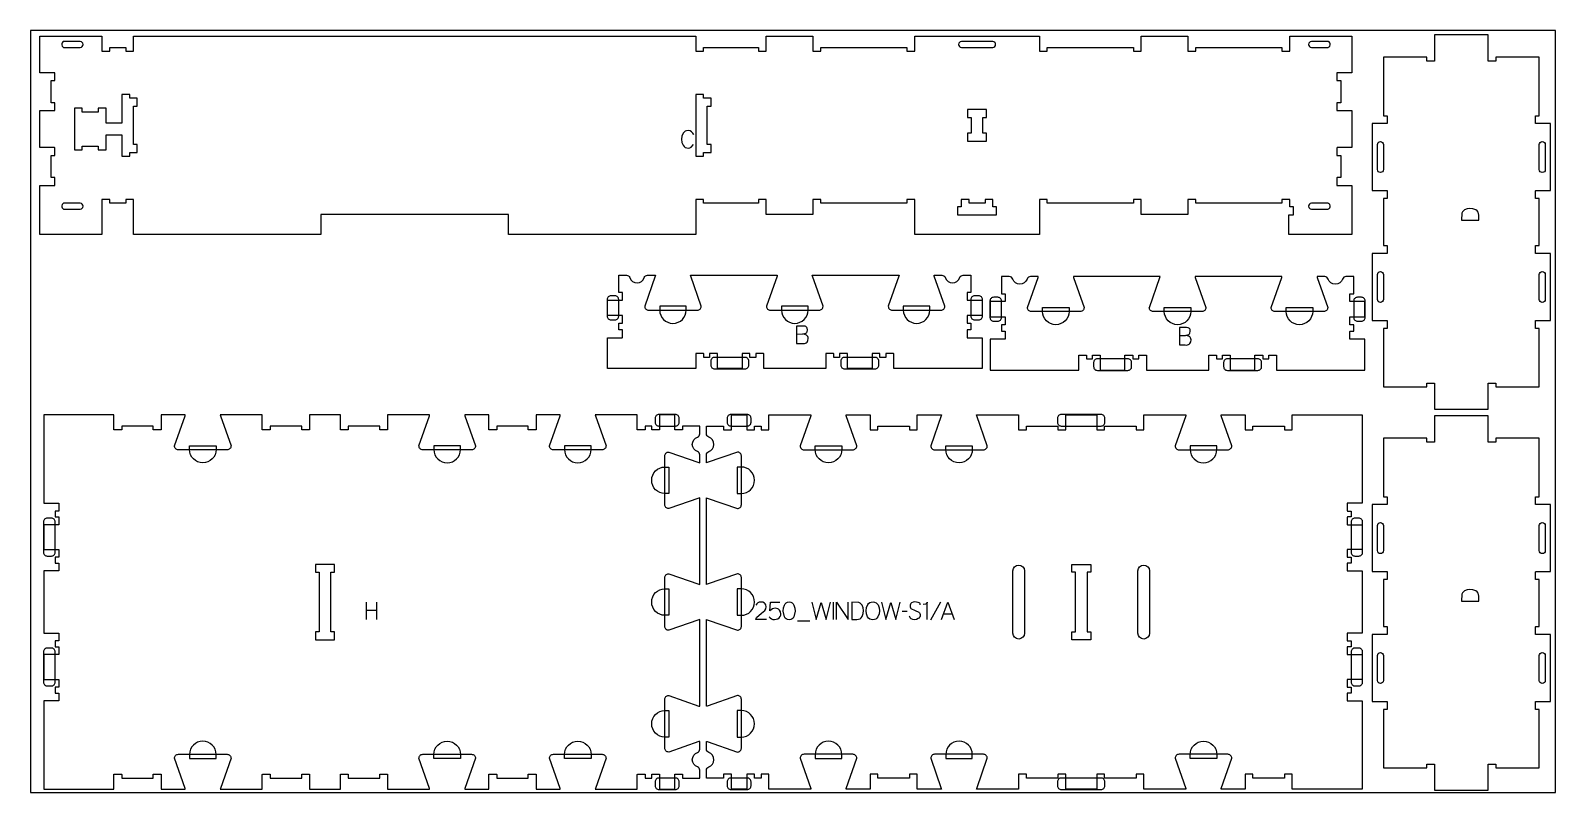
# Model space of a CAD drawing. Header units: millimetres. Extents: x -1220 to 1220, y -1270 to 3467.
# Drawn here: x -1220 to 1220, y 50 to 1270 of the extents above; entities that cross this region are included whole.
import ezdxf

# ---------------------------------------------------------------- set-up
doc = ezdxf.new("R2010")
doc.units = ezdxf.units.MM
for name, color, linetype, true_color in [('0_SHEET_SPRUCEPLY_2440X122', 1, 'Continuous', 0xff0000), ('1_ANYTOOL_1MMDEEP_LABELS_S', 2, 'Continuous', 0xffff00), ('3_ANYTOOL_CUTTHROUGH_INSID', 4, 'Continuous', 0x00ffff), ('4_ANYTOOL_CUTTHROUGH_OUTSI', 5, 'Continuous', 0x0000ff), ('5_ANYTOOL_HALF_MILL_9MM_IN', 3, 'Continuous', 0x00ff00)]:
    doc.layers.add(name, color=color, linetype=linetype, true_color=true_color)

msp = doc.modelspace()

# ---------------------------------------------------------------- linework, layer by layer
at = {"layer": '0_SHEET_SPRUCEPLY_2440X122'}
msp.add_lwpolyline([(-1220, 1270), (-1220, 50), (1220, 50), (1220, 1270)], close=True, dxfattribs=at)
at = {"layer": '1_ANYTOOL_1MMDEEP_LABELS_S'}
for p, q in [((-683.2, 355), (-683.2, 327)), ((-666.1, 327), (-666.1, 355)), ((64, 355), (64, 327)), ((235.8, 354.5), (219.8, 325.8)), ((-666.1, 341.2), (-683.2, 341.2)), ((7.4, 324.6), (26.7, 324.6)), ((182.8, 339.9), (174.6, 339.8)), ((240.7, 335.9), (254.6, 335.9))]:
    msp.add_line(p, q, dxfattribs=at)
msp.add_lwpolyline([(-158.7, 1102.8, 0.131103), (-162.2, 1107.8), (-164.8, 1109.3), (-167.9, 1109.8), (-170.3, 1109.5), (-172.4, 1108.7), (-174.2, 1107.3), (-175.7, 1105.4), (-177.7, 1100.8), (-178.3, 1095.8), (-177.7, 1090.8), (-175.7, 1086.2), (-174.2, 1084.3), (-172.3, 1082.9), (-170.1, 1082.1), (-167.6, 1081.8), (-164.9, 1082.2), (-162.7, 1083.3), (-159.4, 1087.3)], format="xyb", dxfattribs=at)
for points in [[(1069.4, 966.1), (1097.4, 966.1), (1097.3, 974.1), (1097, 976.9), (1096.1, 979.3), (1094.6, 981.3), (1092.6, 982.7), (1087.9, 984.5), (1082.7, 985.1), (1078.4, 984.6), (1074.5, 982.8), (1071, 979.5), (1070, 977.6)], [(1069.4, 356.1), (1097.4, 356.1), (1097.3, 364.1), (1097, 366.9), (1096.1, 369.3), (1094.6, 371.3), (1092.6, 372.7), (1087.9, 374.5), (1082.7, 375.1), (1078.4, 374.6), (1074.5, 372.8), (1071, 369.5), (1070, 367.6)], [(-6.1, 355.2), (-3.5, 354.8), (-1.5, 353.8), (0.2, 352.2), (1.5, 350.2), (2.9, 345.4), (3.4, 340.6), (1.4, 331.4), (0.2, 329.3), (-1.5, 327.9), (-3.6, 327), (-6.1, 326.7), (-8.6, 327), (-10.7, 327.9), (-12.3, 329.3), (-13.5, 331.4), (-15.5, 340.6), (-15.1, 345.5), (-13.6, 350.2), (-12.3, 352.2), (-10.7, 353.8), (-8.6, 354.8)], [(94, 355), (94, 327), (101.9, 327), (104.8, 327.4), (107.2, 328.2), (109.1, 329.7), (110.6, 331.7), (112.4, 336.5), (113, 341.6), (112.4, 345.9), (110.7, 349.8), (107.4, 353.4), (105.4, 354.3)], [(128, 355.3), (130.6, 354.9), (132.8, 353.9), (136, 350.4), (137.8, 345.7), (138.4, 340.8), (137.8, 336), (135.8, 331.3), (134.3, 329.2), (132.5, 327.7), (130.3, 326.8), (127.7, 326.5), (125, 326.8), (122.7, 327.7), (120.8, 329.2), (119.3, 331.4), (117.4, 336.2), (116.8, 341.1), (117.4, 346.1), (119.5, 350.8), (121, 352.7), (123, 354.1), (125.3, 355)]]:
    msp.add_lwpolyline(points, close=True, dxfattribs=at)
for points in [[(5.6, 784), (15.5, 784.1), (20.8, 785.6), (21.8, 786.4), (22.5, 787.5), (23.1, 790.7), (22.7, 793.4), (22.3, 794.4), (21.6, 795.2), (20.7, 795.9), (19.6, 796.4), (16.9, 796.8), (5.6, 796.8)], [(5.6, 796.8), (5.6, 768.8), (14.7, 768.8), (17, 768.7), (18.6, 768.8), (20.1, 769.2), (21.3, 770), (22.4, 771.1), (23.8, 773.8), (24.3, 776.7), (24.2, 778.5), (23.7, 780), (22.8, 781.2), (21.6, 782.2), (18.7, 783.5), (15.5, 784.1)], [(618.2, 781.7), (628, 781.9), (633.4, 783.3), (634.4, 784.1), (635.1, 785.2), (635.7, 788.5), (635.3, 791.1), (634.8, 792.1), (634.2, 793), (633.3, 793.6), (632.2, 794.1), (629.5, 794.5), (618.2, 794.5)], [(618.2, 794.5), (618.2, 766.5), (627.2, 766.5), (629.6, 766.4), (631.2, 766.5), (632.7, 767), (633.9, 767.7), (635, 768.8), (636.4, 771.5), (636.9, 774.5), (636.7, 776.2), (636.2, 777.7), (635.4, 778.9), (634.2, 779.9), (631.3, 781.2), (628, 781.9)], [(-42.6, 327), (-59.7, 327), (-58.2, 330.2), (-50.3, 337.2), (-45.2, 341.6), (-43.6, 344.1), (-43, 347.3), (-43.6, 350.6), (-44.4, 351.9), (-45.4, 353), (-48.1, 354.5), (-51.3, 355), (-53.9, 354.7), (-56.1, 353.8), (-57.9, 352.3), (-59.3, 350.2)], [(-38, 331.4), (-36.3, 329.4), (-34.4, 328.1), (-32.1, 327.2), (-29.6, 327), (-24.2, 327.9), (-22.1, 329.4), (-20.4, 331.9), (-19.7, 333.7), (-19.5, 335.5), (-20.1, 339.2), (-21.7, 342.2), (-23, 343.4), (-24.5, 344.3), (-28.2, 345), (-30.7, 344.7), (-32.9, 343.9), (-36.9, 340.9), (-36.2, 355), (-21.1, 355)], [(29.9, 355), (37.1, 327), (45, 354.1), (52.9, 327), (59.9, 355)], [(69.6, 327), (69.6, 355), (88.3, 327), (88.3, 355)], [(141.4, 355), (148.6, 327), (156.5, 354.1), (164.4, 327), (171.4, 355)], [(203.5, 350.7), (203.3, 352), (202.8, 353), (201.8, 353.8), (200.5, 354.4), (194.8, 355.3), (192, 354.8), (189.5, 353.6), (188.5, 352.6), (187.8, 351.5), (187.4, 350.2), (187.2, 348.7), (187.4, 347.2), (187.9, 345.9), (188.7, 344.8), (195.6, 341.4), (201.3, 338.6), (202.3, 337.7), (203.1, 336.6), (203.5, 335.2), (203.2, 331.9), (202.6, 330.5), (201.7, 329.3), (200.5, 328.4), (197.7, 327.1), (194.7, 326.6), (191.8, 327), (189.1, 328.1), (188, 328.9), (187.2, 329.9), (186.7, 331.1), (186.5, 332.4)], [(214.6, 327), (214.6, 355), (214.4, 353.9), (213.9, 353.1), (213.1, 352.3), (212.2, 351.8), (208.1, 350.9)], [(237.4, 327), (247.6, 355), (257.9, 327)]]:
    msp.add_lwpolyline(points, dxfattribs=at)
at = {"layer": '3_ANYTOOL_CUTTHROUGH_INSID'}
for points in [[(-1140.5, 1252.4), (-1166.2, 1252.4), (-1167, 1252.4), (-1167.7, 1252.1), (-1168.5, 1251.6), (-1169.6, 1250.3), (-1170.1, 1248.5), (-1170.1, 1246.8), (-1169.6, 1245.1), (-1168.5, 1243.8), (-1167.7, 1243.3), (-1167, 1243), (-1166.2, 1242.9), (-1140.5, 1242.9, 1)], [(319.5, 1252.4), (269.5, 1252.4, 1), (269.5, 1242.9), (319.5, 1242.9, 1)], [(829.5, 1252.4, 1), (829.5, 1242.9), (855.3, 1242.9), (856.1, 1243), (856.8, 1243.3), (857.6, 1243.8), (858.7, 1245.1), (859.2, 1246.8), (859.2, 1248.5), (858.7, 1250.3), (857.6, 1251.6), (856.8, 1252.1), (856.1, 1252.4), (855.3, 1252.4)], [(944.6, 1047.3, -1), (935.1, 1047.3), (935.1, 1087.3, -1), (944.6, 1087.3)], [(1194.1, 1047.3), (1194.1, 1087.3, -1), (1203.6, 1087.3), (1203.6, 1047.3, -1)], [(-1140.5, 983.9, 1), (-1140.5, 993.4), (-1166.2, 993.4), (-1167, 993.4), (-1167.7, 993.1), (-1168.5, 992.6), (-1169.6, 991.3), (-1170.1, 989.5), (-1170.1, 987.8), (-1169.6, 986.1), (-1168.5, 984.8), (-1167.7, 984.3), (-1167, 984), (-1166.2, 983.9)], [(829.5, 983.9), (855.3, 983.9), (856.1, 984), (856.8, 984.3), (857.6, 984.8), (858.7, 986.1), (859.2, 987.8), (859.2, 989.5), (858.7, 991.3), (857.6, 992.6), (856.8, 993.1), (856.1, 993.4), (855.3, 993.4), (829.5, 993.4, 1)], [(944.6, 839.3, -1), (935.1, 839.3), (935.1, 879.3, -1), (944.6, 879.3)], [(1194.1, 839.3), (1194.1, 879.3, -1), (1203.6, 879.3), (1203.6, 839.3, -1)], [(944.6, 437.3, -1), (935.1, 437.3), (935.1, 477.3, -1), (944.6, 477.3)], [(1194.1, 437.3), (1194.1, 477.3, -1), (1203.6, 477.3), (1203.6, 437.3, -1)], [(370.4, 405), (370.4, 305, -1), (351.9, 305), (351.9, 405, -1)], [(551.9, 405, -1), (570.4, 405), (570.4, 305, -1), (551.9, 305)], [(944.6, 229.3, -1), (935.1, 229.3), (935.1, 269.3, -1), (944.6, 269.3)], [(1194.1, 229.3), (1194.1, 269.3, -1), (1203.6, 269.3), (1203.6, 229.3, -1)]]:
    msp.add_lwpolyline(points, format="xyb", close=True, dxfattribs=at)
for points in [[(-1049.2, 1161.4), (-1061.2, 1161.4), (-1061.2, 1167.4), (-1073.7, 1167.4), (-1073.7, 1121.4), (-1099.2, 1121.4), (-1099.2, 1145.4), (-1111.7, 1145.4), (-1111.7, 1139.4), (-1137.2, 1139.4), (-1137.2, 1145.4), (-1149.7, 1145.4), (-1149.7, 1078.9), (-1137.2, 1078.9), (-1137.2, 1084.9), (-1111.7, 1084.9), (-1111.7, 1078.9), (-1099.2, 1078.9), (-1099.2, 1102.9), (-1073.7, 1102.9), (-1073.7, 1068.9), (-1061.2, 1068.9), (-1061.2, 1074.9), (-1049.2, 1074.9), (-1049.2, 1087.4), (-1055.2, 1087.4), (-1055.2, 1148.9), (-1049.2, 1148.9)], [(-155.7, 1167.4), (-155.7, 1068.9), (-143.2, 1068.9), (-143.2, 1074.9), (-131.2, 1074.9), (-131.2, 1087.4), (-137.2, 1087.4), (-137.2, 1148.9), (-131.2, 1148.9), (-131.2, 1161.4), (-143.2, 1161.4), (-143.2, 1167.4)], [(309.8, 1105.4), (303.8, 1105.4), (303.8, 1130.9), (309.8, 1130.9), (309.8, 1143.4), (279.3, 1143.4), (279.3, 1130.9), (285.3, 1130.9), (285.3, 1105.4), (279.3, 1105.4), (279.3, 1092.9), (309.8, 1092.9)], [(307.3, 993.4), (281.8, 993.4), (281.8, 999.4), (269.3, 999.4), (269.3, 987.4), (263.3, 987.4), (263.3, 974.9), (325.8, 974.9), (325.8, 987.4), (319.8, 987.4), (319.8, 999.4), (307.3, 999.4)], [(-733.6, 402.7), (-733.6, 415.2), (-764.1, 415.2), (-764.1, 402.7), (-758.1, 402.7), (-758.1, 307.2), (-764.1, 307.2), (-764.1, 294.7), (-733.6, 294.7), (-733.6, 307.2), (-739.6, 307.2), (-739.6, 402.7)], [(476.4, 307.2), (476.4, 294.7), (445.9, 294.7), (445.9, 307.2), (451.9, 307.2), (451.9, 402.7), (445.9, 402.7), (445.9, 415.2), (476.4, 415.2), (476.4, 402.7), (470.4, 402.7), (470.4, 307.2)]]:
    msp.add_lwpolyline(points, close=True, dxfattribs=at)
at = {"layer": '4_ANYTOOL_CUTTHROUGH_OUTSI'}
for points in [[(-1205.2, 1260.9), (-1105.7, 1260.9), (-1105.7, 1237.2, 0.414214), (-1105.5, 1236.9), (-1093.5, 1236.9, 0.414214), (-1093.2, 1237.2), (-1093.2, 1242.9), (-1067.7, 1242.9), (-1067.7, 1237.2, 0.414214), (-1067.5, 1236.9), (-1055.5, 1236.9, 0.414214), (-1055.2, 1237.2), (-1055.2, 1260.9), (-155.7, 1260.9), (-155.7, 1237.2, 0.414214), (-155.5, 1236.9), (-143.5, 1236.9, 0.414214), (-143.2, 1237.2), (-143.2, 1242.9), (-55.2, 1242.9), (-55.2, 1237.2, 0.414214), (-55, 1236.9), (-43, 1236.9, 0.414214), (-42.7, 1237.2), (-42.7, 1260.9), (31.8, 1260.9), (31.8, 1237.2, 0.414214), (32, 1236.9), (44, 1236.9, 0.414214), (44.3, 1237.2), (44.3, 1242.9), (182.3, 1242.9), (182.3, 1237.2, 0.414214), (182.5, 1236.9), (194.5, 1236.9, 0.414214), (194.8, 1237.2), (194.8, 1260.9), (394.3, 1260.9), (394.3, 1237.2, 0.414214), (394.5, 1236.9), (406.5, 1236.9, 0.414214), (406.8, 1237.2), (406.8, 1242.9), (544.8, 1242.9), (544.8, 1237.2, 0.414214), (545, 1236.9), (557, 1236.9, 0.414214), (557.3, 1237.2), (557.3, 1260.9), (631.8, 1260.9), (631.8, 1237.2, 0.414214), (632, 1236.9), (644, 1236.9, 0.414214), (644.3, 1237.2), (644.3, 1242.9), (782.3, 1242.9), (782.3, 1237.2, 0.414214), (782.5, 1236.9), (794.5, 1236.9, 0.414214), (794.8, 1237.2), (794.8, 1260.9), (894.3, 1260.9), (894.3, 1202.4), (870.5, 1202.4, 0.414214), (870.3, 1202.2), (870.3, 1190.2, 0.414214), (870.5, 1189.9), (876.3, 1189.9), (876.3, 1154.4), (870.5, 1154.4, 0.414214), (870.3, 1154.2), (870.3, 1142.2, 0.414214), (870.5, 1141.9), (894.3, 1141.9), (894.3, 1082.4), (870.5, 1082.4, 0.414214), (870.3, 1082.2), (870.3, 1070.2, 0.414214), (870.5, 1069.9), (876.3, 1069.9), (876.3, 1034.4), (870.5, 1034.4, 0.414214), (870.3, 1034.2), (870.3, 1022.2, 0.414214), (870.5, 1021.9), (894.3, 1021.9), (894.3, 943.4), (793.4, 943.4), (793.4, 974.9), (800.5, 974.9, 0.414214), (800.8, 975.2), (800.8, 987.2, 0.414214), (800.5, 987.4), (794.8, 987.4), (794.8, 999.2, 0.414214), (794.5, 999.4), (782.5, 999.4, 0.414214), (782.3, 999.2), (782.3, 993.4), (644.3, 993.4), (644.3, 999.2, 0.414214), (644, 999.4), (632, 999.4, 0.414214), (631.8, 999.2), (631.8, 975.4), (557.3, 975.4), (557.3, 999.2, 0.414214), (557, 999.4), (545, 999.4, 0.414214), (544.8, 999.2), (544.8, 993.4), (406.8, 993.4), (406.8, 999.2, 0.414214), (406.5, 999.4), (394.5, 999.4, 0.414214), (394.3, 999.2), (394.3, 943.4), (194.8, 943.4), (194.8, 999.2, 0.414214), (194.5, 999.4), (182.5, 999.4, 0.414214), (182.3, 999.2), (182.3, 993.4), (44.3, 993.4), (44.3, 999.2, 0.414214), (44, 999.4), (32, 999.4, 0.414214), (31.8, 999.2), (31.8, 975.4), (-42.7, 975.4), (-42.7, 999.2, 0.414214), (-43, 999.4), (-55, 999.4, 0.414214), (-55.2, 999.2), (-55.2, 993.4), (-143.2, 993.4), (-143.2, 999.2, 0.414214), (-143.5, 999.4), (-155.5, 999.4, 0.414214), (-155.7, 999.2), (-155.7, 943.4), (-455.2, 943.4), (-455.2, 975.2, 0.414214), (-455.5, 975.4), (-755.5, 975.4, 0.414214), (-755.7, 975.2), (-755.7, 943.4), (-1055.2, 943.4), (-1055.2, 999.2, 0.414214), (-1055.5, 999.4), (-1067.5, 999.4, 0.414214), (-1067.7, 999.2), (-1067.7, 993.4), (-1093.2, 993.4), (-1093.2, 999.2, 0.414214), (-1093.5, 999.4), (-1105.5, 999.4, 0.414214), (-1105.7, 999.2), (-1105.7, 943.4), (-1205.2, 943.4), (-1205.2, 1021.9), (-1181.5, 1021.9, 0.414214), (-1181.2, 1022.2), (-1181.2, 1034.2, 0.414214), (-1181.5, 1034.4), (-1187.2, 1034.4), (-1187.2, 1069.9), (-1181.5, 1069.9, 0.414214), (-1181.2, 1070.2), (-1181.2, 1082.2, 0.414214), (-1181.5, 1082.4), (-1205.2, 1082.4), (-1205.2, 1141.9), (-1181.5, 1141.9, 0.414214), (-1181.2, 1142.2), (-1181.2, 1154.2, 0.414214), (-1181.5, 1154.4), (-1187.2, 1154.4), (-1187.2, 1189.9), (-1181.5, 1189.9, 0.414214), (-1181.2, 1190.2), (-1181.2, 1202.2, 0.414214), (-1181.5, 1202.4), (-1205.2, 1202.4)], [(950.4, 1133.6, -0.414214), (950.6, 1133.3), (950.6, 1121.3, -0.414214), (950.4, 1121.1), (926.6, 1121.1), (926.6, 1013.6), (950.4, 1013.6, -0.414214), (950.6, 1013.3), (950.6, 1001.3, -0.414214), (950.4, 1001.1), (944.6, 1001.1), (944.6, 925.6), (950.4, 925.6, -0.414214), (950.6, 925.3), (950.6, 913.3, -0.414214), (950.4, 913.1), (926.6, 913.1), (926.6, 805.6), (950.4, 805.6, -0.414214), (950.6, 805.3), (950.6, 793.3, -0.414214), (950.4, 793.1), (944.6, 793.1), (944.6, 699.6), (1014.1, 699.6), (1014.1, 705.3, -0.414214), (1014.4, 705.6), (1026.4, 705.6, -0.414214), (1026.6, 705.3), (1026.6, 663.6), (1112.1, 663.6), (1112.1, 705.3, -0.414214), (1112.4, 705.6), (1124.4, 705.6, -0.414214), (1124.6, 705.3), (1124.6, 699.6), (1194.1, 699.6), (1194.1, 793.1), (1188.4, 793.1, -0.414214), (1188.1, 793.3), (1188.1, 805.3, -0.414214), (1188.4, 805.6), (1212.1, 805.6), (1212.1, 913.1), (1188.4, 913.1, -0.414214), (1188.1, 913.3), (1188.1, 925.3, -0.414214), (1188.4, 925.6), (1194.1, 925.6), (1194.1, 1001.1), (1188.4, 1001.1, -0.414214), (1188.1, 1001.3), (1188.1, 1013.3, -0.414214), (1188.4, 1013.6), (1212.1, 1013.6), (1212.1, 1121.1), (1188.4, 1121.1, -0.414214), (1188.1, 1121.3), (1188.1, 1133.3, -0.414214), (1188.4, 1133.6), (1194.1, 1133.6), (1194.1, 1227.1), (1124.6, 1227.1), (1124.6, 1221.3, -0.414214), (1124.4, 1221.1), (1112.4, 1221.1, -0.414214), (1112.1, 1221.3), (1112.1, 1263.1), (1026.6, 1263.1), (1026.6, 1221.3, -0.414214), (1026.4, 1221.1), (1014.4, 1221.1, -0.414214), (1014.1, 1221.3), (1014.1, 1227.1), (944.6, 1227.1), (944.6, 1133.6)], [(31.2, 876.8), (30.9, 878.2), (169.6, 878.2), (169.4, 876.8), (152.5, 828.5), (152.5, 828.4, 0.414214), (158.7, 822.2), (236.7, 822.2, 0.414214), (243, 828.4), (243, 828.5), (226.1, 876.8), (225.8, 878.2), (238.2, 878.2, -0.317837), (243.6, 874.3, 0.707107), (266.7, 874.3, -0.317837), (272.2, 878.2), (284.6, 878.2), (284.6, 850.7), (278.8, 850.7, 0.414214), (278.6, 850.4), (278.6, 838.4, 0.414214), (278.8, 838.2), (302.6, 838.2), (302.6, 813.7), (278.8, 813.7, 0.414214), (278.6, 813.4), (278.6, 801.4, 0.414214), (278.8, 801.2), (284.6, 801.2), (284.6, 790.7), (278.8, 790.7, 0.414214), (278.6, 790.4), (278.6, 778.4, 0.414214), (278.8, 778.2), (302.6, 778.2), (302.6, 728.7), (161.1, 728.7), (161.1, 752.4, 0.414214), (160.8, 752.7), (148.8, 752.7, 0.414214), (148.6, 752.4), (148.6, 746.7), (139.1, 746.7), (139.1, 752.4, 0.414214), (138.8, 752.7), (126.8, 752.7, 0.414214), (126.6, 752.4), (126.6, 728.7), (87.1, 728.7), (87.1, 752.4, 0.414214), (86.8, 752.7), (74.8, 752.7, 0.414214), (74.6, 752.4), (74.6, 746.7), (65.1, 746.7), (65.1, 752.4, 0.414214), (64.8, 752.7), (52.8, 752.7, 0.414214), (52.6, 752.4), (52.6, 728.7), (-46.9, 728.7), (-46.9, 752.4, 0.414214), (-47.2, 752.7), (-59.2, 752.7, 0.414214), (-59.4, 752.4), (-59.4, 746.7), (-68.9, 746.7), (-68.9, 752.4, 0.414214), (-69.2, 752.7), (-81.2, 752.7, 0.414214), (-81.4, 752.4), (-81.4, 728.7), (-120.9, 728.7), (-120.9, 752.4, 0.414214), (-121.2, 752.7), (-133.2, 752.7, 0.414214), (-133.4, 752.4), (-133.4, 746.7), (-142.9, 746.7), (-142.9, 752.4, 0.414214), (-143.2, 752.7), (-155.2, 752.7, 0.414214), (-155.4, 752.4), (-155.4, 728.7), (-296.9, 728.7), (-296.9, 778.2), (-273.2, 778.2, 0.414214), (-272.9, 778.4), (-272.9, 790.4, 0.414214), (-273.2, 790.7), (-278.9, 790.7), (-278.9, 801.2), (-273.2, 801.2, 0.414214), (-272.9, 801.4), (-272.9, 813.4, 0.414214), (-273.2, 813.7), (-296.9, 813.7), (-296.9, 838.2), (-273.2, 838.2, 0.414214), (-272.9, 838.4), (-272.9, 850.4, 0.414214), (-273.2, 850.7), (-278.9, 850.7), (-278.9, 878.2), (-266.5, 878.2, -0.317837), (-261.1, 874.3, 0.707107), (-238, 874.3, -0.317837), (-232.6, 878.2), (-220.2, 878.2), (-220.4, 876.8), (-237.3, 828.5), (-237.3, 828.4, 0.414214), (-231.1, 822.2), (-153.1, 822.2, 0.414214), (-146.8, 828.4), (-146.8, 828.5), (-163.7, 876.8), (-164, 878.2), (-25.3, 878.2), (-25.5, 876.8), (-42.4, 828.5), (-42.4, 828.4, 0.414214), (-36.2, 822.2), (41.8, 822.2, 0.414214), (48.1, 828.4), (48.1, 828.5)], [(587.1, 874.5), (587.3, 875.9), (448.6, 875.9), (448.8, 874.5), (465.7, 826.3), (465.7, 826.2, -0.414214), (459.5, 819.9), (381.5, 819.9, -0.414214), (375.2, 826.2), (375.3, 826.3), (392.2, 874.5), (392.4, 875.9), (380, 875.9, 0.317837), (374.6, 872.1, -0.707107), (351.5, 872.1, 0.317837), (346.1, 875.9), (333.6, 875.9), (333.6, 848.4), (339.4, 848.4, -0.414214), (339.6, 848.2), (339.6, 836.2, -0.414214), (339.4, 835.9), (315.6, 835.9), (315.6, 811.4), (339.4, 811.4, -0.414214), (339.6, 811.2), (339.6, 799.2, -0.414214), (339.4, 798.9), (333.6, 798.9), (333.6, 788.4), (339.4, 788.4, -0.414214), (339.6, 788.2), (339.6, 776.2, -0.414214), (339.4, 775.9), (315.6, 775.9), (315.6, 726.4), (457.1, 726.4), (457.1, 750.2, -0.414214), (457.4, 750.4), (469.4, 750.4, -0.414214), (469.6, 750.2), (469.6, 744.4), (479.1, 744.4), (479.1, 750.2, -0.414214), (479.4, 750.4), (491.4, 750.4, -0.414214), (491.6, 750.2), (491.6, 726.4), (531.1, 726.4), (531.1, 750.2, -0.414214), (531.4, 750.4), (543.4, 750.4, -0.414214), (543.6, 750.2), (543.6, 744.4), (553.1, 744.4), (553.1, 750.2, -0.414214), (553.4, 750.4), (565.4, 750.4, -0.414214), (565.6, 750.2), (565.6, 726.4), (665.1, 726.4), (665.1, 750.2, -0.414214), (665.4, 750.4), (677.4, 750.4, -0.414214), (677.6, 750.2), (677.6, 744.4), (687.1, 744.4), (687.1, 750.2, -0.414214), (687.4, 750.4), (699.4, 750.4, -0.414214), (699.6, 750.2), (699.6, 726.4), (739.1, 726.4), (739.1, 750.2, -0.414214), (739.4, 750.4), (751.4, 750.4, -0.414214), (751.6, 750.2), (751.6, 744.4), (761.1, 744.4), (761.1, 750.2, -0.414214), (761.4, 750.4), (773.4, 750.4, -0.414214), (773.6, 750.2), (773.6, 726.4), (915.1, 726.4), (915.1, 775.9), (891.4, 775.9, -0.414214), (891.1, 776.2), (891.1, 788.2, -0.414214), (891.4, 788.4), (897.1, 788.4), (897.1, 798.9), (891.4, 798.9, -0.414214), (891.1, 799.2), (891.1, 811.2, -0.414214), (891.4, 811.4), (915.1, 811.4), (915.1, 835.9), (891.4, 835.9, -0.414214), (891.1, 836.2), (891.1, 848.2, -0.414214), (891.4, 848.4), (897.1, 848.4), (897.1, 875.9), (884.7, 875.9, 0.317837), (879.3, 872.1, -0.707107), (856.2, 872.1, 0.317837), (850.8, 875.9), (838.4, 875.9), (838.6, 874.5), (855.5, 826.3), (855.5, 826.2, -0.414214), (849.3, 819.9), (771.3, 819.9, -0.414214), (765, 826.2), (765.1, 826.3), (782, 874.5), (782.2, 875.9), (643.5, 875.9), (643.7, 874.5), (660.6, 826.3), (660.6, 826.2, -0.414214), (654.4, 819.9), (576.4, 819.9, -0.414214), (570.1, 826.2), (570.2, 826.3)], [(-989.6, 105, -0.414214), (-983.4, 111.2), (-905.4, 111.2, -0.414214), (-899.1, 105), (-899.2, 104.9), (-916.1, 56.6), (-916.3, 55.2), (-849.1, 55.2), (-849.1, 79, -0.414214), (-848.8, 79.2), (-836.8, 79.2, -0.414214), (-836.6, 79), (-836.6, 73.2), (-786.1, 73.2), (-786.1, 79, -0.414214), (-785.8, 79.2), (-773.8, 79.2, -0.414214), (-773.6, 79), (-773.6, 55.2), (-724.1, 55.2), (-724.1, 79, -0.414214), (-723.8, 79.2), (-711.8, 79.2, -0.414214), (-711.6, 79), (-711.6, 73.2), (-661.1, 73.2), (-661.1, 79, -0.414214), (-660.8, 79.2), (-648.8, 79.2, -0.414214), (-648.6, 79), (-648.6, 55.2), (-581.4, 55.2), (-581.6, 56.6), (-598.5, 104.9), (-598.5, 105, -0.414214), (-592.3, 111.2), (-514.3, 111.2, -0.414214), (-508, 105), (-508.1, 104.9), (-525, 56.6), (-525.2, 55.2), (-486.6, 55.2), (-486.6, 79, -0.414214), (-486.3, 79.2), (-474.3, 79.2, -0.414214), (-474.1, 79), (-474.1, 73.2), (-423.6, 73.2), (-423.6, 79, -0.414214), (-423.3, 79.2), (-411.3, 79.2, -0.414214), (-411.1, 79), (-411.1, 55.2), (-372.5, 55.2), (-372.7, 56.6), (-389.6, 104.9), (-389.6, 105, -0.414214), (-383.4, 111.2), (-305.4, 111.2, -0.414214), (-299.1, 105), (-299.2, 104.9), (-316.1, 56.6), (-316.3, 55.2), (-249.1, 55.2), (-249.1, 79, -0.414214), (-248.8, 79.2), (-236.8, 79.2, -0.414214), (-236.6, 79), (-236.6, 73.2), (-226.1, 73.2), (-226.1, 79, -0.414214), (-225.8, 79.2), (-213.8, 79.2, -0.414214), (-213.6, 79), (-213.6, 55.2), (-189.1, 55.2), (-189.1, 79, -0.414214), (-188.8, 79.2), (-176.8, 79.2, -0.414214), (-176.6, 79), (-176.6, 73.2), (-149.1, 73.2), (-149.1, 85.6, 0.317837), (-152.9, 91, -0.707107), (-152.9, 114.1, 0.317837), (-149.1, 119.5), (-149.1, 131.9), (-150.5, 131.7), (-198.8, 114.8), (-198.8, 114.8, -0.414214), (-205.1, 121.1), (-205.1, 199.1, -0.414214), (-198.8, 205.3), (-198.8, 205.3), (-150.5, 188.4), (-149.1, 188.2), (-149.1, 326.8), (-150.5, 326.6), (-198.8, 309.7), (-198.8, 309.7, -0.414214), (-205.1, 316), (-205.1, 394, -0.414214), (-198.8, 400.2), (-198.8, 400.2), (-150.5, 383.3), (-149.1, 383.1), (-149.1, 521.7), (-150.5, 521.5), (-198.8, 504.6), (-198.8, 504.6, -0.414214), (-205.1, 510.9), (-205.1, 588.9, -0.414214), (-198.8, 595.1), (-198.8, 595.1), (-150.5, 578.2), (-149.1, 578), (-149.1, 590.4, 0.317837), (-152.9, 595.8, -0.707107), (-152.9, 618.9, 0.317837), (-149.1, 624.3), (-149.1, 636.7), (-176.6, 636.7), (-176.6, 631, -0.414214), (-176.8, 630.7), (-188.8, 630.7, -0.414214), (-189.1, 631), (-189.1, 654.7), (-213.6, 654.7), (-213.6, 631, -0.414214), (-213.8, 630.7), (-225.8, 630.7, -0.414214), (-226.1, 631), (-226.1, 636.7), (-236.6, 636.7), (-236.6, 631, -0.414214), (-236.8, 630.7), (-248.8, 630.7, -0.414214), (-249.1, 631), (-249.1, 654.7), (-316.3, 654.7), (-316, 653.3), (-299.2, 605), (-299.1, 605, -0.414214), (-305.4, 598.7), (-383.4, 598.7, -0.414214), (-389.6, 605), (-389.6, 605), (-372.7, 653.3), (-372.5, 654.7), (-411.1, 654.7), (-411.1, 631, -0.414214), (-411.3, 630.7), (-423.3, 630.7, -0.414214), (-423.6, 631), (-423.6, 636.7), (-474.1, 636.7), (-474.1, 631, -0.414214), (-474.3, 630.7), (-486.3, 630.7, -0.414214), (-486.6, 631), (-486.6, 654.7), (-525.2, 654.7), (-525, 653.3), (-508.1, 605), (-508, 605, -0.414214), (-514.3, 598.7), (-592.3, 598.7, -0.414214), (-598.5, 605), (-598.5, 605), (-581.6, 653.3), (-581.4, 654.7), (-648.6, 654.7), (-648.6, 631, -0.414214), (-648.8, 630.7), (-660.8, 630.7, -0.414214), (-661.1, 631), (-661.1, 636.7), (-711.6, 636.7), (-711.6, 631, -0.414214), (-711.8, 630.7), (-723.8, 630.7, -0.414214), (-724.1, 631), (-724.1, 654.7), (-773.6, 654.7), (-773.6, 631, -0.414214), (-773.8, 630.7), (-785.8, 630.7, -0.414214), (-786.1, 631), (-786.1, 636.7), (-836.6, 636.7), (-836.6, 631, -0.414214), (-836.8, 630.7), (-848.8, 630.7, -0.414214), (-849.1, 631), (-849.1, 654.7), (-916.3, 654.7), (-916, 653.3), (-899.2, 605), (-899.1, 605, -0.414214), (-905.4, 598.7), (-983.4, 598.7, -0.414214), (-989.6, 605), (-989.6, 605), (-972.7, 653.3), (-972.5, 654.7), (-1011.1, 654.7), (-1011.1, 631, -0.414214), (-1011.3, 630.7), (-1023.3, 630.7, -0.414214), (-1023.6, 631), (-1023.6, 636.7), (-1074.1, 636.7), (-1074.1, 631, -0.414214), (-1074.3, 630.7), (-1086.3, 630.7, -0.414214), (-1086.6, 631), (-1086.6, 654.7), (-1198.6, 654.7), (-1198.6, 513.2), (-1174.8, 513.2, -0.414214), (-1174.6, 513), (-1174.6, 501, -0.414214), (-1174.8, 500.7), (-1180.6, 500.7), (-1180.6, 491.2), (-1174.8, 491.2, -0.414214), (-1174.6, 491), (-1174.6, 479, -0.414214), (-1174.8, 478.7), (-1198.6, 478.7), (-1198.6, 439.2), (-1174.8, 439.2, -0.414214), (-1174.6, 439), (-1174.6, 427, -0.414214), (-1174.8, 426.7), (-1180.6, 426.7), (-1180.6, 417.2), (-1174.8, 417.2, -0.414214), (-1174.6, 417), (-1174.6, 405, -0.414214), (-1174.8, 404.7), (-1198.6, 404.7), (-1198.6, 305.2), (-1174.8, 305.2, -0.414214), (-1174.6, 305), (-1174.6, 293, -0.414214), (-1174.8, 292.7), (-1180.6, 292.7), (-1180.6, 283.2), (-1174.8, 283.2, -0.414214), (-1174.6, 283), (-1174.6, 271, -0.414214), (-1174.8, 270.7), (-1198.6, 270.7), (-1198.6, 231.2), (-1174.8, 231.2, -0.414214), (-1174.6, 231), (-1174.6, 219, -0.414214), (-1174.8, 218.7), (-1180.6, 218.7), (-1180.6, 209.2), (-1174.8, 209.2, -0.414214), (-1174.6, 209), (-1174.6, 197, -0.414214), (-1174.8, 196.7), (-1198.6, 196.7), (-1198.6, 55.2), (-1086.6, 55.2), (-1086.6, 79, -0.414214), (-1086.3, 79.2), (-1074.3, 79.2, -0.414214), (-1074.1, 79), (-1074.1, 73.2), (-1023.6, 73.2), (-1023.6, 79, -0.414214), (-1023.3, 79.2), (-1011.3, 79.2, -0.414214), (-1011.1, 79), (-1011.1, 55.2), (-972.5, 55.2), (-972.7, 56.6), (-989.6, 104.9)], [(702, 105, 0.414214), (695.7, 111.2), (617.7, 111.2, 0.414214), (611.5, 105), (611.5, 104.9), (628.4, 56.6), (628.6, 55.2), (561.4, 55.2), (561.4, 79, 0.414214), (561.2, 79.2), (549.2, 79.2, 0.414214), (548.9, 79), (548.9, 73.2), (498.4, 73.2), (498.4, 79, 0.414214), (498.2, 79.2), (486.2, 79.2, 0.414214), (485.9, 79), (485.9, 55.2), (436.4, 55.2), (436.4, 79, 0.414214), (436.2, 79.2), (424.2, 79.2, 0.414214), (423.9, 79), (423.9, 73.2), (373.4, 73.2), (373.4, 79, 0.414214), (373.2, 79.2), (361.2, 79.2, 0.414214), (360.9, 79), (360.9, 55.2), (293.7, 55.2), (294, 56.6), (310.8, 104.9), (310.9, 105, 0.414214), (304.6, 111.2), (226.6, 111.2, 0.414214), (220.4, 105), (220.4, 104.9), (237.3, 56.6), (237.5, 55.2), (198.9, 55.2), (198.9, 79, 0.414214), (198.7, 79.2), (186.7, 79.2, 0.414214), (186.4, 79), (186.4, 73.2), (135.9, 73.2), (135.9, 79, 0.414214), (135.7, 79.2), (123.7, 79.2, 0.414214), (123.4, 79), (123.4, 55.2), (84.8, 55.2), (85, 56.6), (101.9, 104.9), (102, 105, 0.414214), (95.7, 111.2), (17.7, 111.2, 0.414214), (11.5, 105), (11.5, 104.9), (28.4, 56.6), (28.6, 55.2), (-38.6, 55.2), (-38.6, 79, 0.414214), (-38.8, 79.2), (-50.8, 79.2, 0.414214), (-51.1, 79), (-51.1, 73.2), (-61.6, 73.2), (-61.6, 79, 0.414214), (-61.8, 79.2), (-73.8, 79.2, 0.414214), (-74.1, 79), (-74.1, 55.2), (-98.6, 55.2), (-98.6, 79, 0.414214), (-98.8, 79.2), (-110.8, 79.2, 0.414214), (-111.1, 79), (-111.1, 73.2), (-138.6, 73.2), (-138.6, 85.6, -0.317837), (-134.8, 91, 0.707107), (-134.8, 114.1, -0.317837), (-138.6, 119.5), (-138.6, 131.9), (-137.2, 131.7), (-88.9, 114.8), (-88.8, 114.8, 0.414214), (-82.6, 121.1), (-82.6, 199.1, 0.414214), (-88.8, 205.3), (-88.9, 205.3), (-137.2, 188.4), (-138.6, 188.2), (-138.6, 326.8), (-137.2, 326.6), (-88.9, 309.7), (-88.8, 309.7, 0.414214), (-82.6, 316), (-82.6, 394, 0.414214), (-88.8, 400.2), (-88.9, 400.2), (-137.2, 383.3), (-138.6, 383.1), (-138.6, 521.7), (-137.2, 521.5), (-88.9, 504.6), (-88.8, 504.6, 0.414214), (-82.6, 510.9), (-82.6, 588.9, 0.414214), (-88.8, 595.1), (-88.9, 595.1), (-137.2, 578.2), (-138.6, 578), (-138.6, 590.4, -0.317837), (-134.8, 595.8, 0.707107), (-134.8, 618.9, -0.317837), (-138.6, 624.3), (-138.6, 636.7), (-111.1, 636.7), (-111.1, 631, 0.414214), (-110.8, 630.7), (-98.8, 630.7, 0.414214), (-98.6, 631), (-98.6, 654.7), (-74.1, 654.7), (-74.1, 631, 0.414214), (-73.8, 630.7), (-61.8, 630.7, 0.414214), (-61.6, 631), (-61.6, 636.7), (-51.1, 636.7), (-51.1, 631, 0.414214), (-50.8, 630.7), (-38.8, 630.7, 0.414214), (-38.6, 631), (-38.6, 654.7), (28.6, 654.7), (28.4, 653.3), (11.5, 605), (11.5, 605, 0.414214), (17.7, 598.7), (95.7, 598.7, 0.414214), (102, 605), (101.9, 605), (85, 653.3), (84.8, 654.7), (123.4, 654.7), (123.4, 631, 0.414214), (123.7, 630.7), (135.7, 630.7, 0.414214), (135.9, 631), (135.9, 636.7), (186.4, 636.7), (186.4, 631, 0.414214), (186.7, 630.7), (198.7, 630.7, 0.414214), (198.9, 631), (198.9, 654.7), (237.5, 654.7), (237.3, 653.3), (220.4, 605), (220.4, 605, 0.414214), (226.6, 598.7), (304.6, 598.7, 0.414214), (310.9, 605), (310.8, 605), (294, 653.3), (293.7, 654.7), (360.9, 654.7), (360.9, 631, 0.414214), (361.2, 630.7), (373.2, 630.7, 0.414214), (373.4, 631), (373.4, 636.7), (423.9, 636.7), (423.9, 631, 0.414214), (424.2, 630.7), (436.2, 630.7, 0.414214), (436.4, 631), (436.4, 654.7), (485.9, 654.7), (485.9, 631, 0.414214), (486.2, 630.7), (498.2, 630.7, 0.414214), (498.4, 631), (498.4, 636.7), (548.9, 636.7), (548.9, 631, 0.414214), (549.2, 630.7), (561.2, 630.7, 0.414214), (561.4, 631), (561.4, 654.7), (628.6, 654.7), (628.4, 653.3), (611.5, 605), (611.5, 605, 0.414214), (617.7, 598.7), (695.7, 598.7, 0.414214), (702, 605), (701.9, 605), (685, 653.3), (684.8, 654.7), (723.4, 654.7), (723.4, 631, 0.414214), (723.7, 630.7), (735.7, 630.7, 0.414214), (735.9, 631), (735.9, 636.7), (786.4, 636.7), (786.4, 631, 0.414214), (786.7, 630.7), (798.7, 630.7, 0.414214), (798.9, 631), (798.9, 654.7), (910.9, 654.7), (910.9, 513.2), (887.2, 513.2, 0.414214), (886.9, 513), (886.9, 501, 0.414214), (887.2, 500.7), (892.9, 500.7), (892.9, 491.2), (887.2, 491.2, 0.414214), (886.9, 491), (886.9, 479, 0.414214), (887.2, 478.7), (910.9, 478.7), (910.9, 439.2), (887.2, 439.2, 0.414214), (886.9, 439), (886.9, 427, 0.414214), (887.2, 426.7), (892.9, 426.7), (892.9, 417.2), (887.2, 417.2, 0.414214), (886.9, 417), (886.9, 405, 0.414214), (887.2, 404.7), (910.9, 404.7), (910.9, 305.2), (887.2, 305.2, 0.414214), (886.9, 305), (886.9, 293, 0.414214), (887.2, 292.7), (892.9, 292.7), (892.9, 283.2), (887.2, 283.2, 0.414214), (886.9, 283), (886.9, 271, 0.414214), (887.2, 270.7), (910.9, 270.7), (910.9, 231.2), (887.2, 231.2, 0.414214), (886.9, 231), (886.9, 219, 0.414214), (887.2, 218.7), (892.9, 218.7), (892.9, 209.2), (887.2, 209.2, 0.414214), (886.9, 209), (886.9, 197, 0.414214), (887.2, 196.7), (910.9, 196.7), (910.9, 55.2), (798.9, 55.2), (798.9, 79, 0.414214), (798.7, 79.2), (786.7, 79.2, 0.414214), (786.4, 79), (786.4, 73.2), (735.9, 73.2), (735.9, 79, 0.414214), (735.7, 79.2), (723.7, 79.2, 0.414214), (723.4, 79), (723.4, 55.2), (684.8, 55.2), (685, 56.6), (701.9, 104.9)], [(950.4, 523.6, -0.414214), (950.6, 523.3), (950.6, 511.3, -0.414214), (950.4, 511.1), (926.6, 511.1), (926.6, 403.6), (950.4, 403.6, -0.414214), (950.6, 403.3), (950.6, 391.3, -0.414214), (950.4, 391.1), (944.6, 391.1), (944.6, 315.6), (950.4, 315.6, -0.414214), (950.6, 315.3), (950.6, 303.3, -0.414214), (950.4, 303.1), (926.6, 303.1), (926.6, 195.6), (950.4, 195.6, -0.414214), (950.6, 195.3), (950.6, 183.3, -0.414214), (950.4, 183.1), (944.6, 183.1), (944.6, 89.6), (1014.1, 89.6), (1014.1, 95.3, -0.414214), (1014.4, 95.6), (1026.4, 95.6, -0.414214), (1026.6, 95.3), (1026.6, 53.6), (1112.1, 53.6), (1112.1, 95.3, -0.414214), (1112.4, 95.6), (1124.4, 95.6, -0.414214), (1124.6, 95.3), (1124.6, 89.6), (1194.1, 89.6), (1194.1, 183.1), (1188.4, 183.1, -0.414214), (1188.1, 183.3), (1188.1, 195.3, -0.414214), (1188.4, 195.6), (1212.1, 195.6), (1212.1, 303.1), (1188.4, 303.1, -0.414214), (1188.1, 303.3), (1188.1, 315.3, -0.414214), (1188.4, 315.6), (1194.1, 315.6), (1194.1, 391.1), (1188.4, 391.1, -0.414214), (1188.1, 391.3), (1188.1, 403.3, -0.414214), (1188.4, 403.6), (1212.1, 403.6), (1212.1, 511.1), (1188.4, 511.1, -0.414214), (1188.1, 511.3), (1188.1, 523.3, -0.414214), (1188.4, 523.6), (1194.1, 523.6), (1194.1, 617.1), (1124.6, 617.1), (1124.6, 611.3, -0.414214), (1124.4, 611.1), (1112.4, 611.1, -0.414214), (1112.1, 611.3), (1112.1, 653.1), (1026.6, 653.1), (1026.6, 611.3, -0.414214), (1026.4, 611.1), (1014.4, 611.1, -0.414214), (1014.1, 611.3), (1014.1, 617.1), (944.6, 617.1), (944.6, 523.6)]]:
    msp.add_lwpolyline(points, format="xyb", close=True, dxfattribs=at)
at = {"layer": '5_ANYTOOL_HALF_MILL_9MM_IN'}
for points in [[(-291.4, 845.1, 0.414214), (-297.4, 839.1), (-297.4, 812.8, 0.414214), (-291.4, 806.8), (-284.9, 806.8, 0.414214), (-278.9, 812.8), (-278.9, 839.1, 0.414214), (-284.9, 845.1)], [(290.6, 845.1, 0.414214), (284.6, 839.1), (284.6, 812.8, 0.414214), (290.6, 806.8), (297.1, 806.8, 0.414214), (303.1, 812.8), (303.1, 839.1, 0.414214), (297.1, 845.1)], [(321.1, 842.8, 0.414214), (315.1, 836.8), (315.1, 810.5, 0.414214), (321.1, 804.5), (327.6, 804.5, 0.414214), (333.6, 810.5), (333.6, 836.8, 0.414214), (327.6, 842.8)], [(903.1, 842.8, 0.414214), (897.1, 836.8), (897.1, 810.5, 0.414214), (903.1, 804.5), (909.6, 804.5, 0.414214), (915.6, 810.5), (915.6, 836.8, 0.414214), (909.6, 842.8)], [(-213.3, 822.4, 1), (-170.8, 822.4), (-170.8, 828.7), (-213.3, 828.7)], [(-18.4, 822.4, 1), (24.1, 822.4), (24.1, 828.7), (-18.4, 828.7)], [(176.5, 822.4, 1), (219, 822.4), (219, 828.7), (176.5, 828.7)], [(441.7, 820.2, -1), (399.2, 820.2), (399.2, 826.4), (441.7, 826.4)], [(636.6, 820.2, -1), (594.1, 820.2), (594.1, 826.4), (636.6, 826.4)], [(831.5, 820.2, -1), (789, 820.2), (789, 826.4), (831.5, 826.4)], [(-125.6, 746.7, 0.414214), (-131.6, 740.7), (-131.6, 734.2, 0.414214), (-125.6, 728.2), (-76.8, 728.2, 0.414214), (-70.8, 734.2), (-70.8, 740.7, 0.414214), (-76.8, 746.7)], [(82.4, 746.7, 0.414214), (76.4, 740.7), (76.4, 734.2, 0.414214), (82.4, 728.2), (131.2, 728.2, 0.414214), (137.2, 734.2), (137.2, 740.7, 0.414214), (131.2, 746.7)], [(487, 744.4, 0.414214), (481, 738.4), (481, 731.9, 0.414214), (487, 725.9), (535.8, 725.9, 0.414214), (541.8, 731.9), (541.8, 738.4, 0.414214), (535.8, 744.4)], [(695, 744.4, 0.414214), (689, 738.4), (689, 731.9, 0.414214), (695, 725.9), (743.8, 725.9, 0.414214), (749.8, 731.9), (749.8, 738.4, 0.414214), (743.8, 744.4)], [(-214.5, 655.2, 0.414214), (-220.5, 649.2), (-220.5, 642.7, 0.414214), (-214.5, 636.7), (-188.2, 636.7, 0.414214), (-182.2, 642.7), (-182.2, 649.2, 0.414214), (-188.2, 655.2)], [(-99.5, 655.2, 0.414214), (-105.5, 649.2), (-105.5, 642.7, 0.414214), (-99.5, 636.7), (-73.2, 636.7, 0.414214), (-67.2, 642.7), (-67.2, 649.2, 0.414214), (-73.2, 655.2)], [(429.3, 655.2, 0.414214), (423.3, 649.2), (423.3, 642.7, 0.414214), (429.3, 636.7), (493, 636.7, 0.414214), (499, 642.7), (499, 649.2, 0.414214), (493, 655.2)], [(-923.1, 599, -1), (-965.6, 599), (-965.6, 605.2), (-923.1, 605.2)], [(-574.5, 599, 1), (-532, 599), (-532, 605.2), (-574.5, 605.2)], [(-365.6, 599, 1), (-323.1, 599), (-323.1, 605.2), (-365.6, 605.2)], [(78, 599, -1), (35.5, 599), (35.5, 605.2), (78, 605.2)], [(286.9, 599, -1), (244.4, 599), (244.4, 605.2), (286.9, 605.2)], [(635.5, 599, 1), (678, 599), (678, 605.2), (635.5, 605.2)], [(-204.8, 528.6, -1), (-204.8, 571.1), (-198.6, 571.1), (-198.6, 528.6)], [(-82.8, 528.6, 1), (-82.8, 571.1), (-89.1, 571.1), (-89.1, 528.6)], [(-1193.1, 489.3, 0.414214), (-1199.1, 483.3), (-1199.1, 434.6, 0.414214), (-1193.1, 428.6), (-1186.6, 428.6, 0.414214), (-1180.6, 434.6), (-1180.6, 483.3, 0.414214), (-1186.6, 489.3)], [(898.9, 489.3, 0.414214), (892.9, 483.3), (892.9, 434.6, 0.414214), (898.9, 428.6), (905.4, 428.6, 0.414214), (911.4, 434.6), (911.4, 483.3, 0.414214), (905.4, 489.3)], [(-204.8, 333.7, -1), (-204.8, 376.2), (-198.6, 376.2), (-198.6, 333.7)], [(-82.8, 333.7, 1), (-82.8, 376.2), (-89.1, 376.2), (-89.1, 333.7)], [(-1193.1, 281.3, 0.414214), (-1199.1, 275.3), (-1199.1, 226.6, 0.414214), (-1193.1, 220.6), (-1186.6, 220.6, 0.414214), (-1180.6, 226.6), (-1180.6, 275.3, 0.414214), (-1186.6, 281.3)], [(898.9, 281.3, 0.414214), (892.9, 275.3), (892.9, 226.6, 0.414214), (898.9, 220.6), (905.4, 220.6, 0.414214), (911.4, 226.6), (911.4, 275.3, 0.414214), (905.4, 281.3)], [(-204.8, 138.8, -1), (-204.8, 181.3), (-198.6, 181.3), (-198.6, 138.8)], [(-82.8, 138.8, 1), (-82.8, 181.3), (-89.1, 181.3), (-89.1, 138.8)], [(-923.1, 111, 1), (-965.6, 111), (-965.6, 104.7), (-923.1, 104.7)], [(-574.5, 111, -1), (-532, 111), (-532, 104.7), (-574.5, 104.7)], [(-365.6, 111, -1), (-323.1, 111), (-323.1, 104.7), (-365.6, 104.7)], [(78, 111, 1), (35.5, 111), (35.5, 104.7), (78, 104.7)], [(286.9, 111, 1), (244.4, 111), (244.4, 104.7), (286.9, 104.7)], [(635.5, 111, -1), (678, 111), (678, 104.7), (635.5, 104.7)], [(-214.5, 73.2, 0.414214), (-220.5, 67.2), (-220.5, 60.7, 0.414214), (-214.5, 54.7), (-188.2, 54.7, 0.414214), (-182.2, 60.7), (-182.2, 67.2, 0.414214), (-188.2, 73.2)], [(-99.5, 73.2, 0.414214), (-105.5, 67.2), (-105.5, 60.7, 0.414214), (-99.5, 54.7), (-73.2, 54.7, 0.414214), (-67.2, 60.7), (-67.2, 67.2, 0.414214), (-73.2, 73.2)], [(429.3, 73.2, 0.414214), (423.3, 67.2), (423.3, 60.7, 0.414214), (429.3, 54.7), (493, 54.7, 0.414214), (499, 60.7), (499, 67.2, 0.414214), (493, 73.2)]]:
    msp.add_lwpolyline(points, format="xyb", close=True, dxfattribs=at)

doc.saveas('drawing.dxf')
